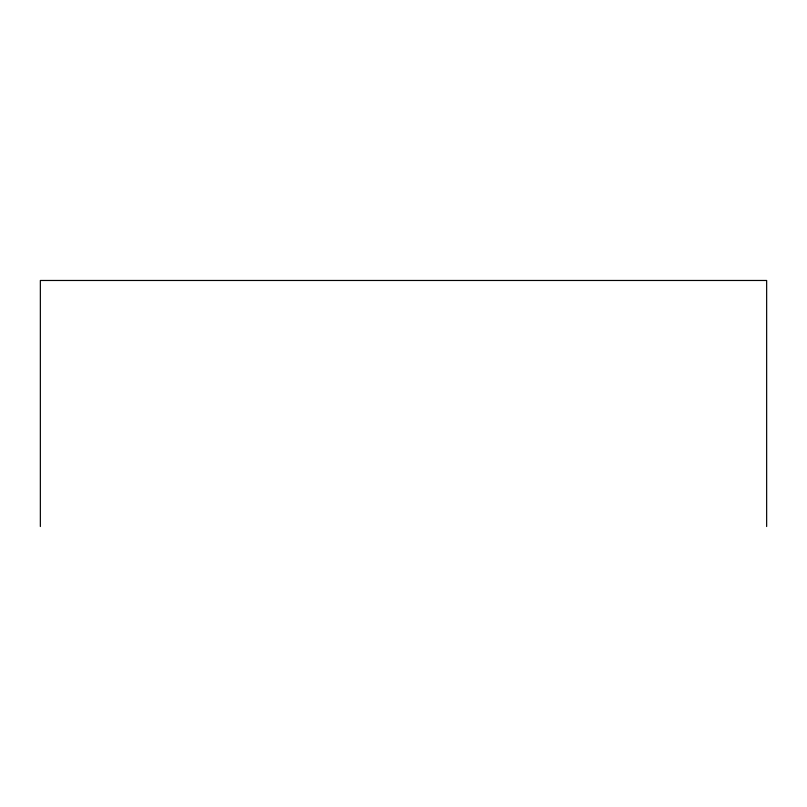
<?xml version="1.0" encoding="UTF-8"?>
<svg xmlns="http://www.w3.org/2000/svg" width="807" height="807" viewBox="0 0 807 807"><rect width="100%" height="100%" fill="white"/><g stroke="black" fill="none" stroke-linecap="round" stroke-linejoin="round"><path stroke-width="1.21" d="M766.65 526.527L766.65 280.473L40.35 280.473L40.35 526.527"/></g></svg>
